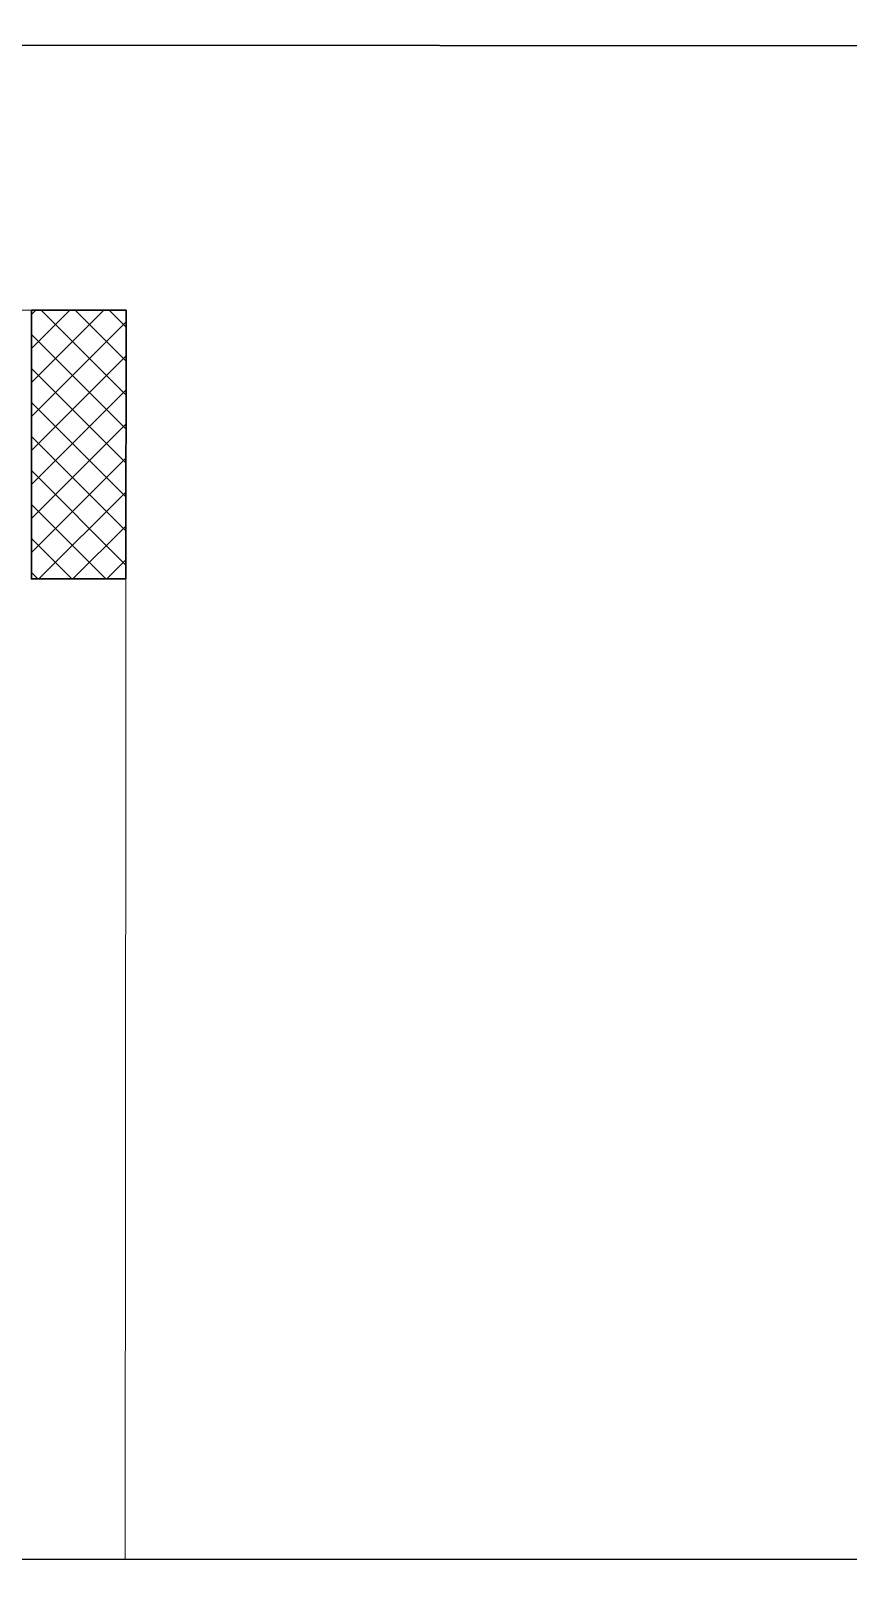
# Model space of a CAD drawing. Header units: millimetres. Extents: x 0 to 145404, y 0 to 194550.
# Drawn here: x 74170.2 to 74386.2, y 180277.2 to 180684.2 of the extents above; entities that cross this region are included whole.
import ezdxf

# ---------------------------------------------------------------- set-up
doc = ezdxf.new("R2010")
doc.units = ezdxf.units.MM
for name, color, linetype, lineweight in [('АР - детали окон', 152, 'Continuous', 0), ('АР - Наружная стена', 144, 'Continuous', 30), ('АР - Окна', 150, 'Continuous', 9), ('АР - утеплитель', 40, 'Continuous', 30), ('АР - утеплитель - штриховка', 30, 'Continuous', 0)]:
    doc.layers.add(name, color=color, linetype=linetype, lineweight=lineweight)

# ---------------------------------------------------------------- blocks, each defined once
blk = doc.blocks.new('блок балконный дверной с проходом 750мм')
at = {"layer": 'АР - утеплитель - штриховка'}
h = blk.add_hatch(dxfattribs=at)
h.set_pattern_fill('ANSI37', color=256, scale=2, angle=360)
h.set_pattern_definition([(45, (-2619453.4367, 1661577.8415), (-4.49012806, 4.49012806), []), (135, (-2619453.4367, 1661577.8415), (-4.49012806, -4.49012806), [])])
h.paths.add_polyline_path([(-25, 9), (0, 9), (0, 80), (-25, 80)])
at = {"layer": 'АР - детали окон', "color": 251}
blk.add_lwpolyline([(-950, 80), (-900, 80), (-900, 150), (-50, 150), (-50, 80), (0, 80), (0, -250), (-950, -250)], close=True, dxfattribs=at)
at = {"layer": 'АР - детали окон', "color": 252, "linetype": 'Continuous', "ltscale": 0.5, "flags": 128}
blk.add_lwpolyline([(0, 80), (-950, 80)], dxfattribs=at)
at = {"layer": 'АР - утеплитель', "color": 2}
blk.add_lwpolyline([(0, 9), (-25, 9), (-25, 80), (0, 80)], close=True, dxfattribs=at)
blk = doc.blocks.new('Квартира 3К 10100 тип 1 перекидная')
at = {"layer": 'АР - Наружная стена', "elevation": 0}
blk.add_lwpolyline([(5560, 8380), (-4740, 8380), (-4740, 7980), (5560, 7980)], close=True, dxfattribs=at)
at = {"layer": 'АР - Окна', "xscale": -1}
blk.add_blockref('блок балконный дверной с проходом 750мм', (-60, 8230, 0), dxfattribs=at)
blk = doc.blocks.new('H_Section_2')
at = {"rotation": 56.96711930257281}
blk.add_blockref('Квартира 3К 10100 тип 1 перекидная', (-5490.52, -23816.8, 0), dxfattribs=at)

msp = doc.modelspace()

# ---------------------------------------------------------------- block references
at = {"xscale": -1, "rotation": 56.92792192093123}
msp.add_blockref('H_Section_2', (51175.46, 180696.11), dxfattribs=at)

doc.saveas('drawing.dxf')
